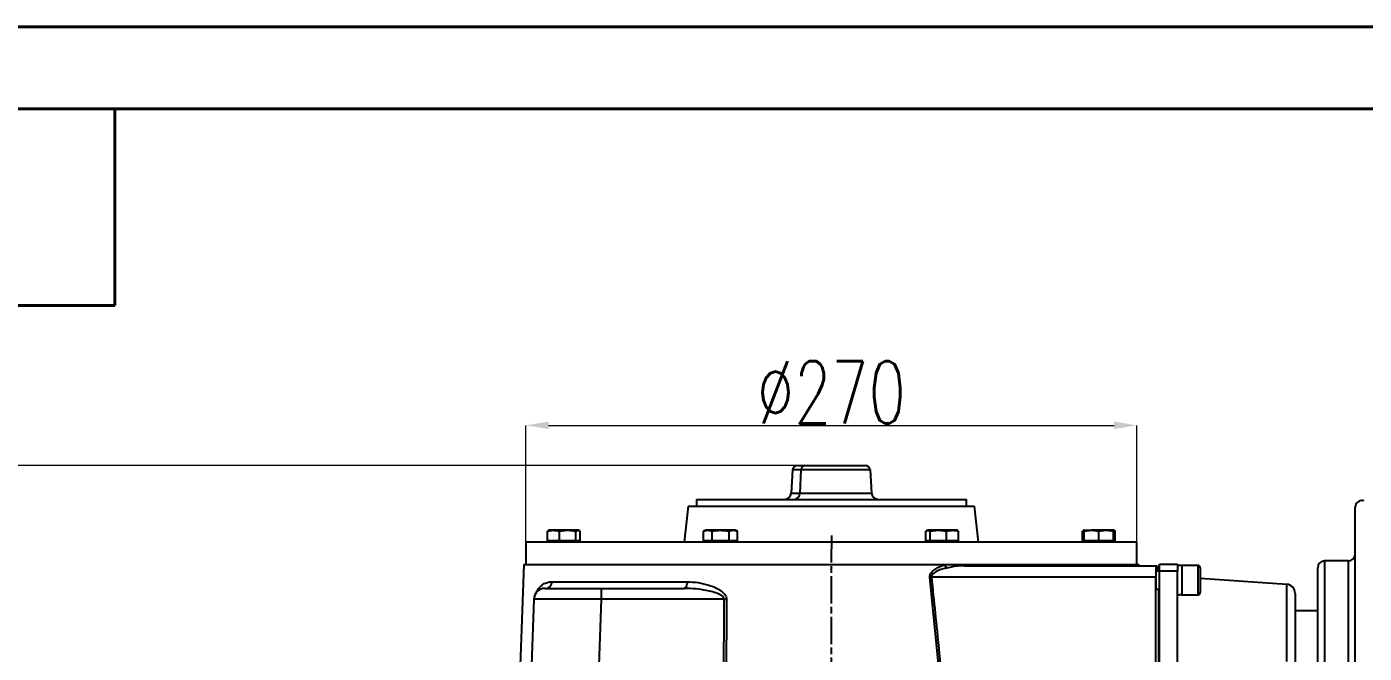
# Model space of a CAD drawing. Header units: millimetres. Extents: x 1756 to 4801, y 514 to 2668.
# Drawn here: x 2333 to 2924, y 2391 to 2668 of the extents above; entities that cross this region are included whole.
import ezdxf

# ---------------------------------------------------------------- set-up
doc = ezdxf.new("R2010")
doc.units = ezdxf.units.MM
doc.linetypes.add('AM_ISO08W050', pattern=[18, 12, -1.5, 3, -1.5])
for name, color, linetype, lineweight in [('AM_5', 3, 'Continuous', 25), ('AM_7', 4, 'AM_ISO08W050', 25), ('AM_BOR', 7, 'Continuous', 50), ('粗实线', 7, 'Continuous', 40)]:
    doc.layers.add(name, color=color, linetype=linetype, lineweight=lineweight)
doc.styles.add('SLDTEXTSTYLE1', font='txt.shx', dxfattribs={"width": 0.7, "bigfont": 'gbcbig.shx'})
doc.dimstyles.new('SLDDIMSTYLE12$0', dxfattribs={"dimtxt": 12, "dimasz": 10, "dimexe": 0, "dimexo": 0.0625, "dimgap": 0.875, "dimtad": 1, "dimdec": 1, "dimlfac": 1.8, "dimrnd": 1e-09, "dimzin": 12, "dimdsep": 46, "dimtxsty": 'SLDTEXTSTYLE1', "dimcen": 0.09, "dimdle": 8.16, "dimclrd": 3, "dimclre": 3, "dimadec": 0, "dimazin": 3, "dimtfac": 1, "dimtdec": 1, "dimtofl": 0, "dimtmove": 0, "dimatfit": 3, "dimfxl": 0, "dimfrac": 2, "dimtolj": 1, "dimlwd": 5, "dimlwe": 5, "dimarcsym": 0})

# ---------------------------------------------------------------- blocks, each defined once
blk = doc.blocks.new('rA3')
at = {"layer": '粗实线'}
for p, q in [((753.384, 421.26), (333.384, 421.26)), ((748.384, 416.26), (358.384, 416.26)), ((418.384, 404.26), (418.384, 416.26)), ((358.384, 404.26), (418.384, 404.26))]:
    blk.add_line(p, q, dxfattribs=at)
blk = doc.blocks.new('*D45')
at = {"layer": 'AM_5', "color": 3, "lineweight": 5, "transparency": 16777216}
blk.add_line((2999.06, 2626.77), (3150.37, 2626.77), dxfattribs=at)
at = {"layer": 'AM_5', "color": 3, "linetype": 'Continuous', "lineweight": 5, "transparency": 16777216}
for p, q in [((3150.37, 2616.77), (3150.37, 2089.92)), ((2844.39, 2079.92), (3150.37, 2079.92))]:
    blk.add_line(p, q, dxfattribs=at)
at = {"layer": 'AM_5', "color": 3, "transparency": 16777216}
for points in [[(3148.7, 2616.77), (3152.04, 2616.77), (3150.37, 2626.77)], [(3148.7, 2089.92), (3152.04, 2089.92), (3150.37, 2079.92)]]:
    blk.add_solid(points, dxfattribs=at)
at = {"layer": 'Defpoints', "color": 0, "transparency": 16777216}
for p in [(2999, 2626.77), (2844.33, 2079.92), (3150.37, 2079.92)]:
    blk.add_point(p, dxfattribs=at)
at = {"layer": 'AM_5', "color": 0, "transparency": 16777216, "insert": (3135.78, 2353.46), "char_height": 12, "attachment_point": 5, "rotation": 90, "style": 'SLDTEXTSTYLE1'}
blk.add_mtext('\\A1;{\\H2.28571x;545}', dxfattribs=at)
blk = doc.blocks.new('*D46')
at = {"layer": 'AM_5', "color": 3, "lineweight": 5, "transparency": 16777216}
blk.add_line((2553.73, 2430.17), (2553.73, 2491.67), dxfattribs=at)
at = {"layer": 'AM_5', "color": 3, "linetype": 'Continuous', "lineweight": 5, "transparency": 16777216}
for p, q in [((2563.73, 2491.67), (2813.73, 2491.67)), ((2823.73, 2430.17), (2823.73, 2491.67))]:
    blk.add_line(p, q, dxfattribs=at)
at = {"layer": 'AM_5', "color": 3, "transparency": 16777216}
for points in [[(2563.73, 2493.34), (2563.73, 2490), (2553.73, 2491.67)], [(2813.73, 2493.34), (2813.73, 2490), (2823.73, 2491.67)]]:
    blk.add_solid(points, dxfattribs=at)
at = {"layer": 'Defpoints', "color": 0, "transparency": 16777216}
for p in [(2823.73, 2491.67), (2553.73, 2430.11), (2823.73, 2430.11)]:
    blk.add_point(p, dxfattribs=at)
at = {"layer": 'AM_5', "color": 0, "transparency": 16777216, "insert": (2688.73, 2506.26), "char_height": 12, "attachment_point": 5, "style": 'SLDTEXTSTYLE1'}
blk.add_mtext('\\A1;{\\H2.28571x;%%C270}', dxfattribs=at)
blk = doc.blocks.new('*D47')
at = {"layer": 'AM_5', "color": 3, "lineweight": 5, "transparency": 16777216}
blk.add_line((2674.76, 2473.93), (2280.36, 2473.93), dxfattribs=at)
at = {"layer": 'AM_5', "color": 3, "linetype": 'Continuous', "lineweight": 5, "transparency": 16777216}
for p, q in [((2280.36, 2463.93), (2280.36, 2150.15)), ((2686.43, 2140.15), (2280.36, 2140.15))]:
    blk.add_line(p, q, dxfattribs=at)
at = {"layer": 'AM_5', "color": 3, "transparency": 16777216}
for points in [[(2278.69, 2463.93), (2282.03, 2463.93), (2280.36, 2473.93)], [(2278.69, 2150.15), (2282.03, 2150.15), (2280.36, 2140.15)]]:
    blk.add_solid(points, dxfattribs=at)
at = {"layer": 'Defpoints', "color": 0, "transparency": 16777216}
for p in [(2674.82, 2473.93), (2280.36, 2140.15), (2686.5, 2140.15)]:
    blk.add_point(p, dxfattribs=at)
at = {"layer": 'AM_5', "color": 0, "transparency": 16777216, "insert": (2265.77, 2307.04), "char_height": 12, "attachment_point": 5, "rotation": 90, "style": 'SLDTEXTSTYLE1'}
blk.add_mtext('\\A1;{\\H2.28571x;335}', dxfattribs=at)

msp = doc.modelspace()

# ---------------------------------------------------------------- linework, layer by layer
at = {"color": 7, "linetype": 'Continuous', "lineweight": 25}
for p, q in [((2671.623, 2472.003), (2671.024, 2461.741)), ((2675.316, 2472.003), (2671.623, 2472.003)), ((2673.845, 2473.898), (2677.059, 2473.898)), ((2675.316, 2472.003), (2674.847, 2461.741)), ((2705.846, 2472.003), (2675.316, 2472.003)), ((2677.059, 2473.898), (2703.623, 2473.898)), ((2705.846, 2472.003), (2706.445, 2461.741)), ((2671.024, 2461.741), (2674.847, 2461.741)), ((2674.847, 2461.741), (2706.445, 2461.741)), ((2625.416, 2455.98), (2623.734, 2439.98)), ((2625.416, 2455.98), (2688.734, 2455.98)), ((2629.057, 2458.898), (2629.057, 2455.98)), ((2629.057, 2458.898), (2629.489, 2458.898)), ((2629.489, 2458.898), (2748.412, 2458.898)), ((2688.734, 2455.98), (2752.053, 2455.98)), ((2748.412, 2455.98), (2748.412, 2458.898)), ((2753.734, 2439.98), (2752.053, 2455.98)), ((2920.27, 2338.022), (2920.27, 2455.453)), ((2563.749, 2445.11), (2563.228, 2444.914)), ((2563.228, 2440.58), (2563.228, 2444.914)), ((2563.978, 2445.28), (2563.721, 2445.187)), ((2565.882, 2445.28), (2563.978, 2445.28)), ((2572.16, 2445.28), (2565.882, 2445.28)), ((2568.535, 2444.914), (2572.16, 2445.28)), ((2568.535, 2440.58), (2568.535, 2444.914)), ((2572.16, 2445.28), (2575.785, 2444.914)), ((2576.756, 2445.28), (2572.16, 2445.28)), ((2575.785, 2444.914), (2576.756, 2445.28)), ((2575.785, 2440.58), (2575.785, 2444.914)), ((2576.756, 2445.28), (2577.728, 2444.914)), ((2576.978, 2445.28), (2576.756, 2445.28)), ((2577.235, 2445.187), (2576.978, 2445.28)), ((2577.728, 2440.58), (2577.728, 2444.914)), ((2633.251, 2445.28), (2632.245, 2444.914)), ((2632.245, 2444.914), (2634.122, 2445.28)), ((2632.245, 2440.58), (2632.245, 2444.914)), ((2634.122, 2445.28), (2633.251, 2445.28)), ((2634.122, 2445.28), (2635.998, 2444.914)), ((2639.751, 2445.28), (2634.122, 2445.28)), ((2635.998, 2440.58), (2635.998, 2444.914)), ((2645.38, 2445.28), (2639.751, 2445.28)), ((2643.504, 2444.914), (2645.38, 2445.28)), ((2643.504, 2440.58), (2643.504, 2444.914)), ((2645.38, 2445.28), (2647.256, 2444.914)), ((2646.251, 2445.28), (2645.38, 2445.28)), ((2647.256, 2444.914), (2646.251, 2445.28)), ((2647.256, 2440.58), (2647.256, 2444.914)), ((2730.468, 2444.914), (2731.439, 2445.28)), ((2730.468, 2440.58), (2730.468, 2444.914)), ((2731.218, 2445.28), (2730.961, 2445.187)), ((2731.218, 2445.28), (2731.439, 2445.28)), ((2731.439, 2445.28), (2732.411, 2444.914)), ((2736.036, 2445.28), (2731.439, 2445.28)), ((2732.411, 2444.914), (2736.036, 2445.28)), ((2732.411, 2440.58), (2732.411, 2444.914)), ((2736.036, 2445.28), (2739.66, 2444.914)), ((2742.314, 2445.28), (2736.036, 2445.28)), ((2739.66, 2440.58), (2739.66, 2444.914)), ((2744.218, 2445.28), (2742.314, 2445.28)), ((2744.475, 2445.187), (2744.218, 2445.28)), ((2744.968, 2444.914), (2744.447, 2445.11)), ((2744.968, 2440.58), (2744.968, 2444.914)), ((2800.262, 2445.11), (2799.741, 2444.914)), ((2799.741, 2440.58), (2799.741, 2444.914)), ((2800.491, 2445.28), (2800.234, 2445.187)), ((2800.491, 2444.914), (2803.741, 2445.28)), ((2800.491, 2445.28), (2803.741, 2445.28)), ((2800.491, 2440.58), (2800.491, 2444.914)), ((2803.741, 2445.28), (2806.991, 2444.914)), ((2810.241, 2445.28), (2803.741, 2445.28)), ((2806.991, 2444.914), (2810.241, 2445.28)), ((2806.991, 2440.58), (2806.991, 2444.914)), ((2810.241, 2445.28), (2813.491, 2444.914)), ((2813.491, 2445.28), (2810.241, 2445.28)), ((2813.748, 2445.187), (2813.491, 2445.28)), ((2813.491, 2440.58), (2813.491, 2444.914)), ((2813.72, 2445.11), (2814.241, 2444.914)), ((2814.241, 2440.58), (2814.241, 2444.914)), ((2553.734, 2439.98), (2553.734, 2430.11)), ((2823.734, 2439.98), (2553.734, 2439.98)), ((2568.535, 2440.58), (2563.228, 2440.58)), ((2564.143, 2440.58), (2564.743, 2439.98)), ((2575.785, 2440.58), (2568.535, 2440.58)), ((2577.728, 2440.58), (2575.785, 2440.58)), ((2576.213, 2439.98), (2576.813, 2440.58)), ((2635.998, 2440.58), (2632.245, 2440.58)), ((2633.416, 2440.58), (2634.016, 2439.98)), ((2643.504, 2440.58), (2635.998, 2440.58)), ((2647.256, 2440.58), (2643.504, 2440.58)), ((2645.486, 2439.98), (2646.086, 2440.58)), ((2732.411, 2440.58), (2730.468, 2440.58)), ((2731.383, 2440.58), (2731.983, 2439.98)), ((2739.66, 2440.58), (2732.411, 2440.58)), ((2744.968, 2440.58), (2739.66, 2440.58)), ((2743.453, 2439.98), (2744.053, 2440.58)), ((2800.491, 2440.58), (2799.741, 2440.58)), ((2806.991, 2440.58), (2800.491, 2440.58)), ((2800.656, 2440.58), (2801.256, 2439.98)), ((2813.491, 2440.58), (2806.991, 2440.58)), ((2812.726, 2439.98), (2813.326, 2440.58)), ((2814.241, 2440.58), (2813.491, 2440.58)), ((2823.734, 2430.11), (2823.734, 2439.98)), ((2552.751, 2430.11), (2550.195, 2356.922)), ((2552.751, 2430.11), (2738.981, 2430.11)), ((2738.981, 2430.11), (2747.029, 2430.11)), ((2747.029, 2430.11), (2820.51, 2430.11)), ((2820.51, 2430.11), (2824.718, 2430.11)), ((2820.51, 2430.11), (2820.897, 2429.665)), ((2824.736, 2429.61), (2824.718, 2430.11)), ((2833.734, 2430.255), (2841.734, 2430.255)), ((2833.734, 2427.27), (2833.734, 2430.255)), ((2841.734, 2430.255), (2841.734, 2427.27)), ((2917.27, 2431.738), (2906.734, 2431.738)), ((2906.734, 2431.738), (2906.734, 2361.738)), ((2917.27, 2361.738), (2917.27, 2431.738)), ((2737.966, 2367.54), (2732.301, 2424.54)), ((2832.112, 2424.61), (2732.959, 2424.61)), ((2747.596, 2429.61), (2832.158, 2429.61)), ((2832.112, 2367.61), (2832.112, 2424.61)), ((2832.158, 2429.61), (2832.741, 2429.61)), ((2833.734, 2427.238), (2832.208, 2427.238)), ((2832.741, 2429.61), (2832.741, 2427.238)), ((2841.734, 2427.27), (2833.734, 2427.27)), ((2833.734, 2367.271), (2833.734, 2427.27)), ((2843.834, 2429.678), (2841.734, 2429.678)), ((2841.734, 2367.271), (2841.734, 2427.27)), ((2850.834, 2429.738), (2843.834, 2429.738)), ((2843.834, 2416.738), (2843.834, 2429.738)), ((2850.834, 2416.738), (2850.834, 2429.738)), ((2851.834, 2428.738), (2851.834, 2417.738)), ((2903.734, 2364.738), (2903.734, 2428.738)), ((2562.227, 2419.61), (2586.98, 2419.61)), ((2565.301, 2422.505), (2625.001, 2422.505)), ((2586.98, 2419.61), (2623.599, 2419.61)), ((2832.208, 2419.238), (2833.734, 2419.238)), ((2833.394, 2419.238), (2833.394, 2374.238)), ((2890.003, 2421.363), (2851.834, 2423.933)), ((2890.003, 2387.292), (2890.003, 2421.363)), ((2557.23, 2414.786), (2555.338, 2361.123)), ((2586.934, 2414.784), (2584.881, 2356.541)), ((2641.406, 2414.784), (2586.934, 2414.784)), ((2641.087, 2363.777), (2641.406, 2414.784)), ((2843.834, 2416.738), (2850.834, 2416.738)), ((2893.734, 2417.373), (2893.734, 2376.852)), ((2903.734, 2409.612), (2893.734, 2409.612))]:
    msp.add_line(p, q, dxfattribs=at)
at = {"color": 7, "linetype": 'Continuous', "lineweight": 25, "flags": 128}
for points in [[(2732.301, 2424.54), (2732.381, 2424.549), (2732.462, 2424.557), (2732.543, 2424.566), (2732.626, 2424.575), (2732.709, 2424.583), (2732.792, 2424.592), (2732.876, 2424.601), (2732.959, 2424.61)], [(2832.172, 2424.236), (2832.169, 2424.031), (2832.164, 2423.269), (2832.162, 2422.35), (2832.163, 2421.398), (2832.166, 2420.543), (2832.173, 2419.899), (2832.181, 2419.554), (2832.19, 2419.554), (2832.192, 2419.606)], [(2625.001, 2422.505), (2624.966, 2421.935), (2624.881, 2421.39), (2624.749, 2420.889), (2624.574, 2420.452), (2624.363, 2420.094), (2624.125, 2419.828), (2623.867, 2419.665), (2623.599, 2419.61)], [(2642.396, 2414.784), (2642.358, 2408.788), (2642.205, 2384.803), (2642.07, 2363.595)]]:
    msp.add_lwpolyline(points, dxfattribs=at)
at = {"color": 7, "linetype": 'Continuous', "lineweight": 25}
for centre, radius, start, end in [((2923.27, 2455.453), 3, 70, 180), ((2743.073, 2431.181), 4.23, 194.665203, 217.799188), ((2747.726, 2430.329), 0.731, 197.462182, 259.733815), ((2906.734, 2428.738), 3, 90, 180), ((2917.27, 2434.738), 3, 270, 0), ((2967.217, 2425.86), 135.111, 178.409508, 180.530043), ((2850.834, 2428.738), 1, 0, 90), ((2562.227, 2414.61), 5, 90, 177.966825), ((2562.443, 2422.464), 2.858, 272.837455, 0.819388), ((2715.726, 2415.963), 128.798, 178.37751, 180.524365), ((2889.734, 2417.373), 4, 0, 86.149361), ((2641.901, 2496.185), 81.402, 269.651612, 270.348388), ((2850.834, 2417.738), 1, 270, 0)]:
    msp.add_arc(centre, radius, start, end, dxfattribs=at)
for centre, major_axis, ratio, start_param, end_param in [((2673.845, 2471.898), (2.226, 0), 0.8985911, 1.5707963, 3.0892328), ((2677.059, 2471.898), (0, 2), 0.8726727, 0, 1.5184364), ((2703.623, 2471.898), (2.226, 0), 0.8985911, 0.0523599, 1.5707963), ((2667.69, 2461.898), (3.339, 0), 0.8985911, 4.712389, 6.2308254), ((2672.232, 2461.898), (0, 3), 0.8726727, 3.1415927, 4.6600291), ((2709.779, 2461.898), (3.339, 0), 0.8985911, 3.1939525, 4.712389), ((2587.242, 2414.61), (30.012, -0.176), 0.005754, 1.5810998, 3.1414237), ((2841.734, 2423.238), (11.154, 0), 0.5773503, 4.712389, 4.9017857), ((2843.834, 2423.238), (11.154, 0), 0.5773503, 4.6181162, 4.712389)]:
    msp.add_ellipse(centre, major_axis=major_axis, ratio=ratio, start_param=start_param, end_param=end_param, dxfattribs=at)
for points, knots in [([(2563.228, 2444.914), (2563.252, 2444.92), (2564.126, 2445.144), (2565.016, 2445.213), (2565.882, 2445.28)], [0, 0, 0, 0, 0.0269953, 1, 1, 1, 1]), ([(2565.882, 2445.28), (2566.547, 2445.24), (2567.437, 2445.186), (2568.313, 2444.969), (2568.535, 2444.914)], [0, 0, 0, 0, 0.7469333, 1, 1, 1, 1]), ([(2635.998, 2444.914), (2636.032, 2444.92), (2637.268, 2445.144), (2638.527, 2445.213), (2639.751, 2445.28)], [0, 0, 0, 0, 0.0269953, 1, 1, 1, 1]), ([(2639.751, 2445.28), (2640.691, 2445.24), (2641.95, 2445.186), (2643.19, 2444.969), (2643.504, 2444.914)], [0, 0, 0, 0, 0.7469333, 1, 1, 1, 1]), ([(2739.66, 2444.914), (2739.684, 2444.92), (2740.559, 2445.144), (2741.448, 2445.213), (2742.314, 2445.28)], [0, 0, 0, 0, 0.0269953, 1, 1, 1, 1]), ([(2742.314, 2445.28), (2742.979, 2445.24), (2743.869, 2445.186), (2744.746, 2444.969), (2744.968, 2444.914)], [0, 0, 0, 0, 0.7469333, 1, 1, 1, 1]), ([(2799.741, 2444.914), (2799.962, 2444.978), (2800.211, 2445.049), (2800.463, 2445.075), (2800.491, 2445.077)], [0, 0, 0, 0, 0.8897008, 1, 1, 1, 1]), ([(2800.491, 2445.28), (2800.491, 2445.213), (2800.491, 2445.144), (2800.491, 2444.92), (2800.491, 2444.914)], [0, 0, 0, 0, 0.97300478, 1, 1, 1, 1]), ([(2813.491, 2444.914), (2813.491, 2444.92), (2813.491, 2445.144), (2813.491, 2445.213), (2813.491, 2445.28)], [0, 0, 0, 0, 0.0269953, 1, 1, 1, 1]), ([(2732.301, 2424.54), (2732.295, 2424.741), (2732.281, 2425.149), (2732.446, 2425.731), (2732.716, 2426.272), (2733.164, 2426.889), (2733.874, 2427.58), (2735.133, 2428.476), (2736.858, 2429.365), (2738.276, 2429.862), (2738.981, 2430.11)], [0, 0, 0, 0, 0.0618743, 0.1258885, 0.1858688, 0.2517245, 0.3674616, 0.5021894, 0.7522187, 1, 1, 1, 1]), ([(2739.731, 2428.588), (2738.4, 2428.245), (2736.401, 2427.729), (2734.22, 2426.632), (2733.286, 2425.794), (2732.999, 2425.223), (2732.937, 2424.866), (2732.952, 2424.695), (2732.959, 2424.61)], [0, 0, 0, 0, 0.4986372, 0.7486356, 0.8737899, 0.9399385, 0.9701851, 1, 1, 1, 1]), ([(2732.959, 2424.61), (2734.07, 2413.974), (2736.053, 2394.981), (2737.889, 2375.973), (2738.696, 2367.61)], [0, 0, 0, 0, 0.5599996, 1, 1, 1, 1]), ([(2747.596, 2429.61), (2746.731, 2429.595), (2744.953, 2429.564), (2742.383, 2429.192), (2740.607, 2428.788), (2739.731, 2428.588)], [0, 0, 0, 0, 0.3242836, 0.6667767, 1, 1, 1, 1]), ([(2558.157, 2417.347), (2558.402, 2417.905), (2558.883, 2418.999), (2559.96, 2420.315), (2561.383, 2421.521), (2563.238, 2422.354), (2564.614, 2422.455), (2565.301, 2422.505)], [0, 0, 0, 0, 0.1387015, 0.2721715, 0.5142827, 0.7575101, 1, 1, 1, 1]), ([(2641.406, 2414.784), (2641.394, 2414.914), (2641.373, 2415.134), (2641.141, 2415.615), (2640.409, 2416.352), (2638.714, 2417.234), (2636.278, 2418.045), (2632.893, 2418.817), (2628.648, 2419.454), (2625.37, 2419.555), (2623.599, 2419.61)], [0, 0, 0, 0, 0.0195506, 0.0331429, 0.0802921, 0.1758879, 0.3265534, 0.4794068, 0.7186286, 1, 1, 1, 1]), ([(2625.001, 2422.505), (2626.604, 2422.434), (2629.81, 2422.29), (2633.988, 2421.265), (2637.445, 2419.996), (2639.862, 2418.648), (2641.487, 2417.198), (2642.281, 2415.893), (2642.36, 2415.125), (2642.396, 2414.784)], [0, 0, 0, 0, 0.2471586, 0.4942516, 0.6433281, 0.7917771, 0.8949186, 0.9533643, 1, 1, 1, 1])]:
    msp.add_open_spline(points, degree=3, knots=knots, dxfattribs=at)
at = {"layer": 'AM_7'}
msp.add_line((2688.737, 2442.98), (2688.388, 2076.71), dxfattribs=at)

# ---------------------------------------------------------------- block references
at = {"layer": 'AM_BOR', "xscale": 7.2509765625, "yscale": 7.2509765625, "zscale": 7.2509765625}
msp.add_blockref('rA3', (-661.681, -386.669), dxfattribs=at)

# ---------------------------------------------------------------- dimensions: what is measured, and where the dimension line sits
at = {"layer": 'AM_5'}
dim = msp.add_linear_dim(base=(3150.37, 2079.92), p1=(2998.997, 2626.771), p2=(2844.326, 2079.92), angle=90, text='{\\H2.28571x;545}', dimstyle='SLDDIMSTYLE12$0', override={"dimlfac": 1}, dxfattribs=at)
dim.commit()
dim.dimension.update_dxf_attribs({"geometry": '*D45', "text_midpoint": (3150.37, 2353.458), "dimtype": 160})
dim = msp.add_linear_dim(base=(2823.734, 2491.67), p1=(2553.734, 2430.11), p2=(2823.734, 2430.11), text='{\\H2.28571x;%%C270}', dimstyle='SLDDIMSTYLE12$0', override={"dimlfac": 1}, dxfattribs=at)
dim.commit()
dim.dimension.update_dxf_attribs({"geometry": '*D46', "text_midpoint": (2688.734, 2506.259)})
dim = msp.add_linear_dim(base=(2280.359, 2140.146), p1=(2674.821, 2473.931), p2=(2686.497, 2140.146), angle=90, text='{\\H2.28571x;335}', dimstyle='SLDDIMSTYLE12$0', override={"dimlfac": 1}, dxfattribs=at)
dim.commit()
dim.dimension.update_dxf_attribs({"geometry": '*D47', "text_midpoint": (2265.77, 2307.038)})

doc.saveas('drawing.dxf')
